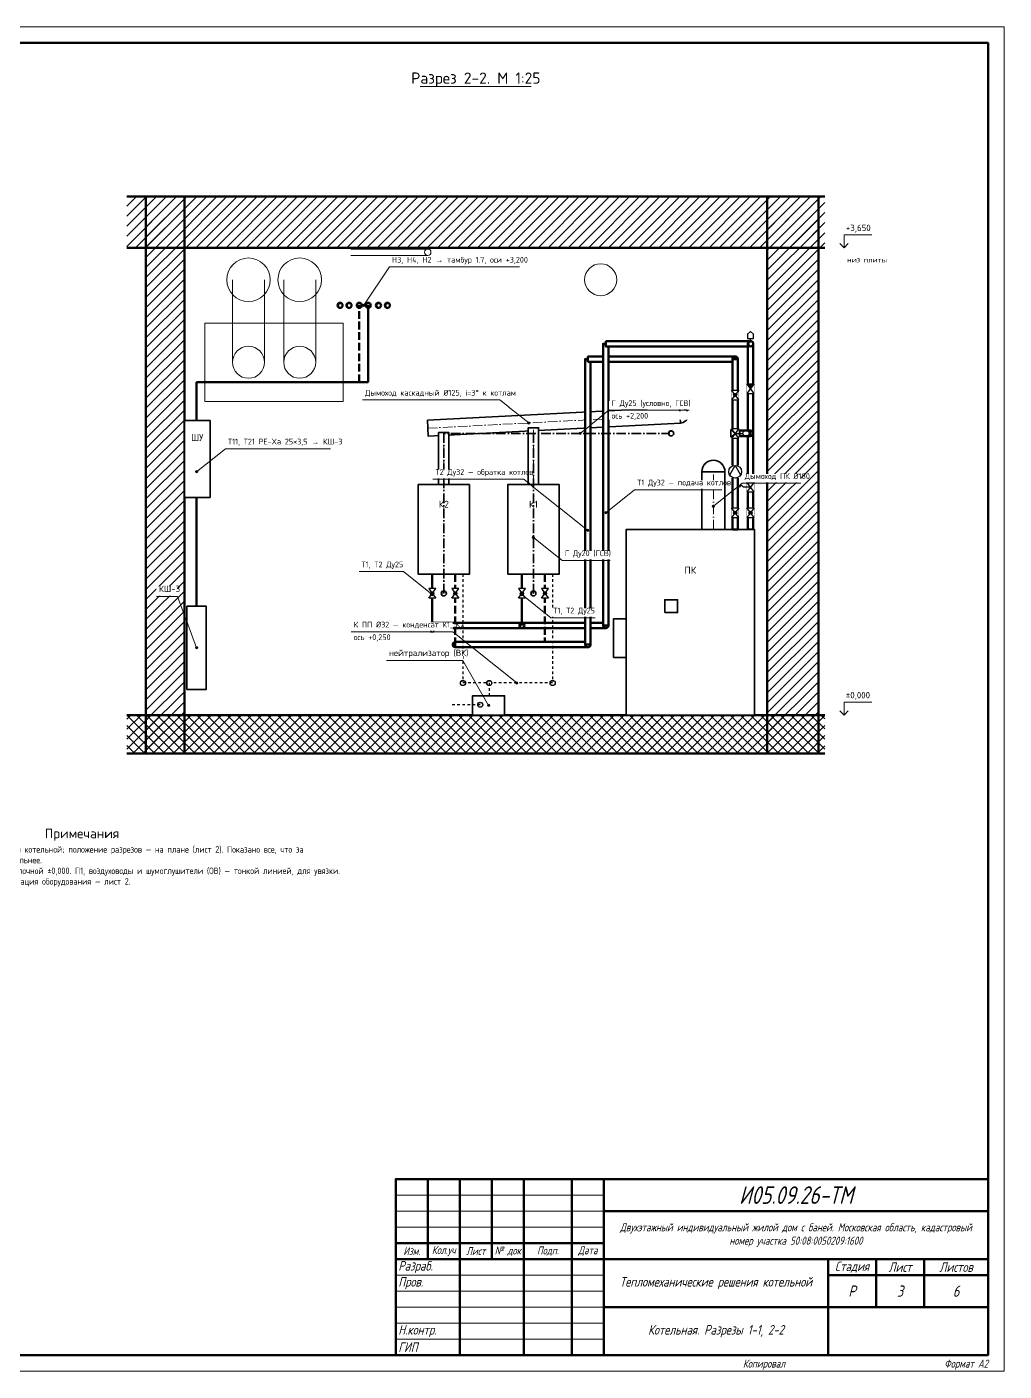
# Paper-space layout 'Лист' of a CAD drawing. Header units: millimetres. Extents: x 0 to 594, y 0 to 420.
# Drawn here: x 288.8 to 594, y 0 to 420 of the extents above; entities that cross this region are included whole.
import ezdxf
from ezdxf.enums import TextEntityAlignment as Align

# ---------------------------------------------------------------- set-up
doc = ezdxf.new("R2010")
doc.units = ezdxf.units.MM
for name, pattern in [('ОВ_ПУНКТ', [160, 80, -80]), ('ОВ_ШП', [460, 300, -80, 0, -80]), ('ОВ_ШТРИХ', [330, 240, -90])]:
    doc.linetypes.add(name, pattern=pattern)
for name, color, linetype, lineweight in [('Рамка', 7, 'Continuous', 50), ('Таблицы', 7, 'Continuous', 18), ('Текст', 7, 'Continuous', 18), ('ТМ_арматура', 7, 'Continuous', 25), ('ТМ_Г', 42, 'Continuous', 35), ('ТМ_Д', 8, 'Continuous', 35), ('ТМ_К', 8, 'Continuous', 25), ('ТМ_марки', 7, 'Continuous', 18), ('ТМ_оборуд', 7, 'Continuous', 35), ('ТМ_ОВ', 8, 'Continuous', 13), ('ТМ_оси', 7, 'Continuous', 13), ('ТМ_размеры', 7, 'Continuous', 13), ('ТМ_стены', 7, 'Continuous', 50), ('ТМ_Т1', 1, 'Continuous', 50), ('ТМ_Т11', 30, 'Continuous', 50), ('ТМ_Т2', 5, 'Continuous', 50), ('ТМ_Т21', 4, 'Continuous', 50), ('ТМ_штрих', 8, 'Continuous', 13), ('Тонкие', 8, 'Continuous', 13)]:
    doc.layers.add(name, color=color, linetype=linetype, lineweight=lineweight)
doc.styles.add('GOST', font='isocpeur.ttf', dxfattribs={"width": 0.9})
doc.styles.add('GOST_I', font='isocpeur.ttf', dxfattribs={"width": 0.8})

psp = doc.layouts.new('Лист')

# ---------------------------------------------------------------- hatches: boundary and pattern name
at = {"layer": 'ТМ_марки'}
h = psp.add_hatch(color=7, dxfattribs=at)
edge = h.paths.add_edge_path()
edge.add_arc((441.8, 215), 0.35, 0, 360)
at = {"layer": 'ТМ_штрих'}
h = psp.add_hatch(dxfattribs=at)
h.set_pattern_fill('ANSI31', scale=0.7)
h.paths.add_polyline_path([(320, 351), (538, 351), (538, 367), (320, 367)])
h = psp.add_hatch(dxfattribs=at)
h.set_pattern_fill('ANSI31', scale=0.7)
h.paths.add_polyline_path([(325.984, 193), (337.984, 193), (337.984, 367), (325.984, 367)])
h = psp.add_hatch(dxfattribs=at)
h.set_pattern_fill('ANSI31', scale=0.7)
h.paths.add_polyline_path([(519.984, 193), (535.984, 193), (535.984, 367), (519.984, 367)])
h = psp.add_hatch(dxfattribs=at)
h.set_pattern_fill('ANSI37', scale=0.7)
h.paths.add_polyline_path([(320, 193), (538, 193), (538, 205), (320, 205)])

# ---------------------------------------------------------------- linework, layer by layer
at = {"layer": 'Рамка', "lineweight": 50}
for points in [[(20, 5), (589, 5), (589, 415), (20, 415)], [(404, 5), (589, 5), (589, 60), (404, 60)]]:
    psp.add_lwpolyline(points, close=True, dxfattribs=at)
at = {"layer": 'Таблицы', "lineweight": 18}
for p, q in [((411.675, 401.375), (446.325, 401.375)), ((404, 55), (469, 55)), ((404, 50), (469, 50)), ((404, 45), (469, 45)), ((404, 30), (469, 30)), ((404, 25), (469, 25)), ((404, 20), (469, 20)), ((404, 15), (469, 15)), ((404, 10), (469, 10))]:
    psp.add_line(p, q, dxfattribs=at)
at = {"layer": 'Таблицы', "lineweight": 50}
for p, q in [((414, 35), (414, 60)), ((424, 5), (424, 60)), ((434, 35), (434, 60)), ((444, 5), (444, 60)), ((459, 5), (459, 60)), ((469, 5), (469, 60)), ((469, 50), (589, 50)), ((404, 40), (469, 40)), ((404, 35), (589, 35)), ((539, 5), (539, 35)), ((554, 20), (554, 35)), ((569, 20), (569, 35)), ((539, 30), (589, 30)), ((469, 20), (589, 20))]:
    psp.add_line(p, q, dxfattribs=at)
at = {"layer": 'ТМ_марки'}
psp.add_circle((441.8, 215), 0.35, dxfattribs=at)
at = {"layer": 'ТМ_ОВ'}
for points in [[(414, 350.6), (390, 350.6)], [(414, 348.6), (390, 348.6)], [(353, 341), (353, 315.2)], [(363, 341), (363, 315.2)], [(369, 315.2), (369, 341)], [(379, 315.2), (379, 341)]]:
    psp.add_lwpolyline(points, dxfattribs=at)
psp.add_lwpolyline([(344.4, 303), (387.6, 303), (387.6, 327.4), (344.4, 327.4)], close=True, dxfattribs=at)
for centre, radius in [((414, 349.6), 1), ((358, 341), 6.8), ((374, 341), 6.8), ((468, 341), 5), ((358, 315.2), 5), ((374, 315.2), 5)]:
    psp.add_circle(centre, radius, dxfattribs=at)
at = {"layer": 'ТМ_размеры'}
for points in [[(544, 351), (544, 355)], [(544, 355), (552.64, 355)], [(542.7, 352.3), (544, 351), (545.3, 352.3)], [(542.7, 206.3), (544, 205), (545.3, 206.3)], [(544, 205), (544, 209)], [(544, 209), (552.64, 209)]]:
    psp.add_lwpolyline(points, dxfattribs=at)
at = {"layer": 'ТМ_стены'}
for points in [[(320, 367), (538, 367)], [(320, 351), (538, 351)], [(320, 205), (538, 205)], [(320, 193), (538, 193)]]:
    psp.add_lwpolyline(points, dxfattribs=at)
for points in [[(325.984, 193), (337.984, 193), (337.984, 367), (325.984, 367)], [(519.984, 193), (535.984, 193), (535.984, 367), (519.984, 367)]]:
    psp.add_lwpolyline(points, close=True, dxfattribs=at)
at = {"layer": 'ТМ_Т11'}
for points in [[(395.4, 309), (341.8, 309)], [(341.8, 309), (341.8, 239)]]:
    psp.add_lwpolyline(points, dxfattribs=at)
at = {"layer": 'ТМ_Т21', "linetype": 'ОВ_ШТРИХ', "ltscale": 0.01}
for points in [[(341.8, 239), (341.8, 309)], [(341.8, 309), (392.6, 309)]]:
    psp.add_lwpolyline(points, dxfattribs=at)
at = {"layer": 'Тонкие'}
psp.add_lwpolyline([(0, 0), (594, 0), (594, 420), (0, 420)], close=True, dxfattribs=at)

# ---------------------------------------------------------------- texts
at = {"layer": 'Текст', "style": 'GOST'}
for s, height, p in [('Разрез 2-2. М 1:25', 3.5, (429, 404)), ('Примечания', 3, (306, 168))]:
    psp.add_text(s, height=height, dxfattribs=at).set_placement(p, align=Align.MIDDLE_CENTER)
at = {"layer": 'Текст'}
for s, insert, char_height, width, attachment_point, style in [('1. Разрезы получены проекцией 3D-модели котельной; положение разрезов — на плане (лист 2). Показано все, что за плоскостью разреза; ближнее закрывает дальнее.\\P2. Отметки — оси труб от чистого пола топочной ±0,000. П1, воздуховоды и шумоглушители (ОВ) — тонкой линией, для увязки.\\P3. Условные обозначения — лист 1; экспликация оборудования — лист 2.', (236, 164), 2, 140, 1, 'GOST'), ('{\\W0.8;\\Q15;Двухэтажный индивидуальный жилой дом с баней. Московская область, кадастровый номер участка 50:08:0050209:1600}', (529, 42.5), 2.5, 116, 5, 'GOST_I'), ('{\\W0.8;\\Q15;Тепломеханические решения котельной}', (504, 27.5), 3, 66, 5, 'GOST_I'), ('{\\W0.8;\\Q15;Котельная. Разрезы 1-1, 2-2}', (504, 12.5), 3, 66, 5, 'GOST_I')]:
    psp.add_mtext(s, dxfattribs=dict(at, insert=insert, char_height=char_height, width=width, attachment_point=attachment_point, style=style))
at = {"layer": 'Текст', "style": 'GOST_I'}
for s, insert, char_height, attachment_point in [('{\\W0.8;\\Q15;И05.09.26-ТМ}', (529, 55), 5.5, 5), ('{\\W0.8;\\Q15;Изм.}', (409, 37.5), 2.5, 5), ('{\\W0.8;\\Q15;Кол.уч}', (419, 37.5), 2.5, 5), ('{\\W0.8;\\Q15;Лист}', (429, 37.5), 2.5, 5), ('{\\W0.8;\\Q15;№ док}', (439, 37.5), 2.5, 5), ('{\\W0.8;\\Q15;Подп.}', (451.5, 37.5), 2.5, 5), ('{\\W0.8;\\Q15;Дата}', (464, 37.5), 2.5, 5), ('{\\W0.8;\\Q15;Разраб.}', (404.8, 32.5), 3, 4), ('{\\W0.8;\\Q15;Стадия}', (546.5, 32.5), 3, 5), ('{\\W0.8;\\Q15;Лист}', (561.5, 32.5), 3, 5), ('{\\W0.8;\\Q15;Листов}', (579, 32.5), 3, 5), ('{\\W0.8;\\Q15;Пров.}', (404.8, 27.5), 3, 4), ('{\\W0.8;\\Q15;}', (424.8, 32.5), 3, 4), ('{\\W0.8;\\Q15;}', (459.6, 32.5), 3, 4), ('{\\W0.8;\\Q15;}', (424.8, 27.5), 3, 4), ('{\\W0.8;\\Q15;}', (459.6, 27.5), 3, 4), ('{\\W0.8;\\Q15;Р}', (546.5, 25), 3.5, 5), ('{\\W0.8;\\Q15;3}', (561.5, 25), 3.5, 5), ('{\\W0.8;\\Q15;6}', (579, 25), 3.5, 5), ('{\\W0.8;\\Q15;Н.контр.}', (404.8, 12.5), 3, 4), ('{\\W0.8;\\Q15;ГИП}', (404.8, 7.5), 3, 4), ('{\\W0.8;\\Q15;}', (424.8, 12.5), 3, 4), ('{\\W0.8;\\Q15;}', (459.6, 12.5), 3, 4), ('{\\W0.8;\\Q15;}', (424.8, 7.5), 3, 4), ('{\\W0.8;\\Q15;}', (459.6, 7.5), 3, 4), ('{\\W0.8;\\Q15;Копировал}', (519, 2), 2.5, 5), ('{\\W0.8;\\Q15;Формат А2}', (589, 2), 2.5, 6)]:
    psp.add_mtext(s, dxfattribs=dict(at, insert=insert, char_height=char_height, attachment_point=attachment_point))
at = {"layer": 'ТМ_размеры', "style": 'GOST'}
for s, p in [('+3,650', (544.6, 355.6)), ('±0,000', (544.6, 209.6))]:
    psp.add_text(s, height=2, dxfattribs=at).set_placement(p, align=Align.BOTTOM_LEFT)
psp.add_text('низ плиты', height=1.6, dxfattribs=at).set_placement((545, 348), align=Align.TOP_LEFT)

# ---------------------------------------------------------------- next in the draw order: wipeouts: each hides what was drawn before it
for points in [[(400.84, 332.44), (401.96, 332.44), (401.96, 333.56), (400.84, 333.56)], [(491.05, 296.978), (494.55, 296.978), (494.55, 300.478), (491.05, 300.478)], [(338, 273), (346, 273), (346, 297), (338, 297)], [(500.68, 278.48), (505.72, 278.48), (505.72, 283.52), (500.68, 283.52)], [(411, 249), (427, 249), (427, 277), (411, 277)], [(439, 249), (455, 249), (455, 277), (439, 277)], [(338.8, 213), (344.8, 213), (344.8, 239), (338.8, 239)], [(415.4, 232.154), (469.6, 232.154), (469.6, 233.846), (415.4, 233.846)]]:
    psp.add_wipeout(points)

# ---------------------------------------------------------------- next in the draw order: hatches: boundary and pattern name
at = {"layer": 'ТМ_марки'}
h = psp.add_hatch(color=7, dxfattribs=at)
edge = h.paths.add_edge_path()
edge.add_arc((341.8, 281), 0.35, 0, 360)
h = psp.add_hatch(color=7, dxfattribs=at)
edge = h.paths.add_edge_path()
edge.add_arc((447, 260.5), 0.35, 0, 360)
h = psp.add_hatch(color=7, dxfattribs=at)
edge = h.paths.add_edge_path()
edge.add_arc((341.8, 226), 0.35, 0, 360)

# ---------------------------------------------------------------- next in the draw order: linework, layer by layer
at = {"layer": 'ТМ_арматура'}
psp.add_lwpolyline([(415.4, 233), (415.4, 231.8)], dxfattribs=at)
at = {"layer": 'ТМ_Г', "linetype": 'ОВ_ШП', "ltscale": 0.01}
for points in [[(419, 243), (419, 249)], [(447, 243), (447, 249)]]:
    psp.add_lwpolyline(points, dxfattribs=at)
at = {"layer": 'ТМ_Д'}
for centre, radius in [((492.8, 298.728), 2.5), ((503.2, 281), 3.6)]:
    psp.add_circle(centre, radius, dxfattribs=at)
at = {"layer": 'ТМ_марки'}
for points in [[(341.8, 281), (350.8, 288.2)], [(447, 260.5), (456, 253.3)], [(341.8, 226), (335.8, 242)]]:
    psp.add_lwpolyline(points, dxfattribs=at)
for centre in [(341.8, 281), (447, 260.5), (341.8, 226)]:
    psp.add_circle(centre, 0.35, dxfattribs=at)
at = {"layer": 'ТМ_оборуд'}
for points in [[(338, 273), (346, 273), (346, 297), (338, 297)], [(411, 249), (427, 249), (427, 277), (411, 277)], [(439, 249), (455, 249), (455, 277), (439, 277)], [(338.8, 213), (344.8, 213), (344.8, 239), (338.8, 239)]]:
    psp.add_lwpolyline(points, close=True, dxfattribs=at)
at = {"layer": 'ТМ_Т1'}
psp.add_lwpolyline([(415.4, 233.846), (469.6, 233.846), (469.6, 232.154), (415.4, 232.154)], close=True, dxfattribs=at)
psp.add_circle((401.4, 333), 0.8, dxfattribs=at)
at = {"layer": 'ТМ_Т2', "linetype": 'ОВ_ШТРИХ', "ltscale": 0.01}
for points in [[(422.6, 249), (422.6, 227)], [(450.6, 249), (450.6, 227)]]:
    psp.add_lwpolyline(points, dxfattribs=at)

# ---------------------------------------------------------------- next in the draw order: texts
at = {"layer": 'ТМ_марки', "style": 'GOST'}
for s, p in [('ШУ', (342, 291.72)), ('К2', (419, 270.84)), ('К1', (447, 270.84))]:
    psp.add_text(s, height=2.2, dxfattribs=at).set_placement(p, align=Align.MIDDLE_CENTER)

# ---------------------------------------------------------------- next in the draw order: wipeouts: each hides what was drawn before it
for points in [[(398.04, 332.44), (399.16, 332.44), (399.16, 333.56), (398.04, 333.56)], [(413.8692, 292.1034), (492.9308, 292.1034), (492.9308, 301.2246), (413.8692, 301.2246)], [(350.8, 288.5), (383.648, 288.5), (383.648, 291.15), (350.8, 291.15)], [(499.6, 263), (506.8, 263), (506.8, 281), (499.6, 281)], [(329.24, 242.3), (335.8, 242.3), (335.8, 245.2), (329.24, 245.2)], [(421.5, 241.5), (423.7, 241.5), (423.7, 244.5), (421.5, 244.5)], [(449.5, 241.5), (451.7, 241.5), (451.7, 244.5), (449.5, 244.5)], [(414.6, 229.5), (416.2, 229.5), (416.2, 231.7), (414.6, 231.7)], [(442.84, 232.44), (443.96, 232.44), (443.96, 233.56), (442.84, 233.56)], [(469.0078, 232.4078), (470.1922, 232.4078), (470.1922, 233.5922), (469.0078, 233.5922)], [(422.04, 226.44), (423.16, 226.44), (423.16, 227.56), (422.04, 227.56)], [(450.04, 226.44), (451.16, 226.44), (451.16, 227.56), (450.04, 227.56)]]:
    psp.add_wipeout(points)

# ---------------------------------------------------------------- next in the draw order: hatches: boundary and pattern name
at = {"layer": 'ТМ_арматура'}
h = psp.add_hatch(color=7, dxfattribs=at)
edge = h.paths.add_edge_path()
edge.add_arc((422.6, 243), 0.5, 0, 360)
h = psp.add_hatch(color=7, dxfattribs=at)
edge = h.paths.add_edge_path()
edge.add_arc((450.6, 243), 0.5, 0, 360)
h = psp.add_hatch(color=7, dxfattribs=at)
edge = h.paths.add_edge_path()
edge.add_arc((415.4, 230.6), 0.4, 0, 360)
at = {"layer": 'ТМ_марки'}
h = psp.add_hatch(color=7, dxfattribs=at)
edge = h.paths.add_edge_path()
edge.add_arc((503.2, 270.2), 0.35, 0, 360)

# ---------------------------------------------------------------- next in the draw order: linework, layer by layer
at = {"layer": 'ТМ_арматура'}
for points in [[(422.6, 243), (423.7, 244.5), (421.5, 244.5)], [(450.6, 243), (451.7, 244.5), (449.5, 244.5)], [(422.6, 243), (423.7, 241.5), (421.5, 241.5)], [(450.6, 243), (451.7, 241.5), (449.5, 241.5)], [(415.4, 230.6), (416.2, 231.7), (414.6, 231.7)], [(415.4, 230.6), (416.2, 229.5), (414.6, 229.5)]]:
    psp.add_lwpolyline(points, close=True, dxfattribs=at)
for centre, radius in [((422.6, 243), 0.5), ((450.6, 243), 0.5), ((415.4, 230.6), 0.4)]:
    psp.add_circle(centre, radius, dxfattribs=at)
at = {"layer": 'ТМ_Д'}
for points in [[(413.8692, 297.0966), (492.6692, 301.2246), (492.9308, 296.2314), (414.1308, 292.1034)], [(499.6, 263), (499.6, 281), (506.8, 281), (506.8, 263)]]:
    psp.add_lwpolyline(points, close=True, dxfattribs=at)
at = {"layer": 'ТМ_марки'}
for points in [[(350.8, 288.2), (383.648, 288.2)], [(329.24, 242), (335.8, 242)]]:
    psp.add_lwpolyline(points, dxfattribs=at)
psp.add_circle((503.2, 270.2), 0.35, dxfattribs=at)
at = {"layer": 'ТМ_оси', "linetype": 'ОВ_ШП', "lineweight": 13, "ltscale": 0.01}
for points in [[(414, 294.6), (492.8, 298.728)], [(503.2, 263), (503.2, 281)]]:
    psp.add_lwpolyline(points, dxfattribs=at)
at = {"layer": 'ТМ_Т1'}
psp.add_lwpolyline([(443.4, 249), (443.4, 233)], dxfattribs=at)
for centre, radius in [((443.4, 233), 0.8), ((469.6, 233), 0.846)]:
    psp.add_circle(centre, radius, dxfattribs=at)
at = {"layer": 'ТМ_Т2'}
for centre in [(398.6, 333), (422.6, 227), (450.6, 227)]:
    psp.add_circle(centre, 0.8, dxfattribs=at)

# ---------------------------------------------------------------- next in the draw order: texts
at = {"layer": 'ТМ_марки', "style": 'GOST'}
for s, height, p in [('Т11, Т21 PE-Xa 25×3,5 → КШ-3', 1.8, (351.6, 289)), ('КШ-3', 2, (330.04, 242.8))]:
    psp.add_text(s, height=height, dxfattribs=at).set_placement(p, align=Align.BOTTOM_LEFT)

# ---------------------------------------------------------------- next in the draw order: wipeouts: each hides what was drawn before it
for points in [[(394.84, 332.44), (395.96, 332.44), (395.96, 333.56), (394.84, 333.56)], [(445.4, 277), (448.6, 277), (448.6, 294.728), (445.4, 294.728)], [(417.4, 277), (420.6, 277), (420.6, 293.264), (417.4, 293.264)], [(442.3, 241.5), (444.5, 241.5), (444.5, 244.5), (442.3, 244.5)], [(414.84, 232.44), (415.96, 232.44), (415.96, 233.56), (414.84, 233.56)], [(422.6, 226.154), (464, 226.154), (464, 227.846), (422.6, 227.846)]]:
    psp.add_wipeout(points)

# ---------------------------------------------------------------- next in the draw order: hatches: boundary and pattern name
at = {"layer": 'ТМ_арматура'}
h = psp.add_hatch(color=7, dxfattribs=at)
edge = h.paths.add_edge_path()
edge.add_arc((443.4, 243), 0.5, 0, 360)
at = {"layer": 'ТМ_марки'}
h = psp.add_hatch(color=7, dxfattribs=at)
edge = h.paths.add_edge_path()
edge.add_arc((445.52, 296.2512), 0.35, 0, 360)
h = psp.add_hatch(color=7, dxfattribs=at)
edge = h.paths.add_edge_path()
edge.add_arc((443.4, 242.6), 0.35, 0, 360)

# ---------------------------------------------------------------- next in the draw order: linework, layer by layer
at = {"layer": 'ТМ_арматура'}
for points in [[(443.4, 243), (444.5, 244.5), (442.3, 244.5)], [(443.4, 243), (444.5, 241.5), (442.3, 241.5)]]:
    psp.add_lwpolyline(points, close=True, dxfattribs=at)
psp.add_circle((443.4, 243), 0.5, dxfattribs=at)
at = {"layer": 'ТМ_Д'}
for points in [[(445.4, 277), (445.4, 294.728), (448.6, 294.728), (448.6, 277)], [(417.4, 277), (417.4, 293.264), (420.6, 293.264), (420.6, 277)]]:
    psp.add_lwpolyline(points, close=True, dxfattribs=at)
at = {"layer": 'ТМ_К', "linetype": 'ОВ_ПУНКТ', "ltscale": 0.01}
for points in [[(425, 249), (425, 215)], [(453, 249), (453, 215)]]:
    psp.add_lwpolyline(points, dxfattribs=at)
at = {"layer": 'ТМ_марки'}
psp.add_lwpolyline([(445.52, 296.2512), (436.52, 303.4512)], dxfattribs=at)
for centre in [(445.52, 296.2512), (443.4, 242.6)]:
    psp.add_circle(centre, 0.35, dxfattribs=at)
at = {"layer": 'ТМ_оси', "linetype": 'ОВ_ШП', "lineweight": 13, "ltscale": 0.01}
for points in [[(447, 277), (447, 294.728)], [(419, 277), (419, 293.264)]]:
    psp.add_lwpolyline(points, dxfattribs=at)
at = {"layer": 'ТМ_Т1'}
psp.add_lwpolyline([(415.4, 249), (415.4, 233)], dxfattribs=at)
psp.add_circle((415.4, 233), 0.8, dxfattribs=at)
at = {"layer": 'ТМ_Т11'}
psp.add_lwpolyline([(395.4, 333), (395.4, 309)], dxfattribs=at)
psp.add_circle((395.4, 333), 0.8, dxfattribs=at)
at = {"layer": 'ТМ_Т2'}
psp.add_lwpolyline([(422.6, 227.846), (464, 227.846), (464, 226.154), (422.6, 226.154)], close=True, dxfattribs=at)

# ---------------------------------------------------------------- next in the draw order: wipeouts: each hides what was drawn before it
for points in [[(392.04, 332.44), (393.16, 332.44), (393.16, 333.56), (392.04, 333.56)], [(393.628, 303.7512), (436.52, 303.7512), (436.52, 306.4012), (393.628, 306.4012)], [(414.3, 241.5), (416.5, 241.5), (416.5, 244.5), (414.3, 244.5)], [(446.44, 242.44), (447.56, 242.44), (447.56, 243.56), (446.44, 243.56)], [(463.4078, 226.4078), (464.5922, 226.4078), (464.5922, 227.5922), (463.4078, 227.5922)], [(424.44, 214.44), (425.56, 214.44), (425.56, 215.56), (424.44, 215.56)], [(452.44, 214.44), (453.56, 214.44), (453.56, 215.56), (452.44, 215.56)]]:
    psp.add_wipeout(points)

# ---------------------------------------------------------------- next in the draw order: hatches: boundary and pattern name
at = {"layer": 'ТМ_арматура'}
h = psp.add_hatch(color=7, dxfattribs=at)
edge = h.paths.add_edge_path()
edge.add_arc((415.4, 243), 0.5, 0, 360)
at = {"layer": 'ТМ_марки'}
h = psp.add_hatch(color=7, dxfattribs=at)
edge = h.paths.add_edge_path()
edge.add_arc((394, 333), 0.35, 0, 360)
h = psp.add_hatch(color=7, dxfattribs=at)
edge = h.paths.add_edge_path()
edge.add_arc((415.4, 242.6), 0.35, 0, 360)

# ---------------------------------------------------------------- next in the draw order: linework, layer by layer
at = {"layer": 'ТМ_арматура'}
for points in [[(415.4, 243), (416.5, 244.5), (414.3, 244.5)], [(415.4, 243), (416.5, 241.5), (414.3, 241.5)]]:
    psp.add_lwpolyline(points, close=True, dxfattribs=at)
psp.add_circle((415.4, 243), 0.5, dxfattribs=at)
at = {"layer": 'ТМ_Г', "linetype": 'ОВ_ШП', "ltscale": 0.01}
psp.add_lwpolyline([(447, 293), (447, 243)], dxfattribs=at)
at = {"layer": 'ТМ_Г'}
psp.add_circle((447, 243), 0.8, dxfattribs=at)
at = {"layer": 'ТМ_К', "linetype": 'ОВ_ПУНКТ', "ltscale": 0.01}
psp.add_lwpolyline([(453, 215), (425, 215)], dxfattribs=at)
at = {"layer": 'ТМ_К'}
for centre in [(425, 215), (453, 215)]:
    psp.add_circle(centre, 0.8, dxfattribs=at)
at = {"layer": 'ТМ_марки'}
for points in [[(394, 333), (402, 345)], [(393.628, 303.4512), (436.52, 303.4512)], [(415.4, 242.6), (406.4, 249.8)], [(443.4, 242.6), (452.4, 235.4)]]:
    psp.add_lwpolyline(points, dxfattribs=at)
for centre in [(394, 333), (415.4, 242.6)]:
    psp.add_circle(centre, 0.35, dxfattribs=at)
at = {"layer": 'ТМ_Т2'}
psp.add_circle((464, 227), 0.846, dxfattribs=at)
at = {"layer": 'ТМ_Т21', "linetype": 'ОВ_ШТРИХ', "ltscale": 0.01}
psp.add_lwpolyline([(392.6, 309), (392.6, 333)], dxfattribs=at)
at = {"layer": 'ТМ_Т21'}
psp.add_circle((392.6, 333), 0.8, dxfattribs=at)

# ---------------------------------------------------------------- next in the draw order: texts
at = {"layer": 'ТМ_марки', "style": 'GOST'}
psp.add_text('Дымоход каскадный Ø125, i=3° к котлам', height=1.8, dxfattribs=at).set_placement((394.428, 304.2512), align=Align.BOTTOM_LEFT)

# ---------------------------------------------------------------- next in the draw order: wipeouts: each hides what was drawn before it
for points in [[(402, 345.3), (442.66, 345.3), (442.66, 347.95), (402, 347.95)], [(388.84, 332.44), (389.96, 332.44), (389.96, 333.56), (388.84, 333.56)], [(463.154, 227), (464.846, 227), (464.846, 316.2), (463.154, 316.2)], [(392.524, 250.1), (406.4, 250.1), (406.4, 252.75), (392.524, 252.75)], [(418.44, 242.44), (419.56, 242.44), (419.56, 243.56), (418.44, 243.56)], [(432.64, 214.44), (433.76, 214.44), (433.76, 215.56), (432.64, 215.56)]]:
    psp.add_wipeout(points)

# ---------------------------------------------------------------- next in the draw order: hatches: boundary and pattern name
at = {"layer": 'ТМ_марки'}
h = psp.add_hatch(color=7, dxfattribs=at)
edge = h.paths.add_edge_path()
edge.add_arc((461.6, 293), 0.35, 0, 360)
h = psp.add_hatch(color=7, dxfattribs=at)
edge = h.paths.add_edge_path()
edge.add_arc((464, 262.68), 0.35, 0, 360)

# ---------------------------------------------------------------- next in the draw order: linework, layer by layer
at = {"layer": 'ТМ_Г', "linetype": 'ОВ_ШП', "ltscale": 0.01}
psp.add_lwpolyline([(419, 293), (419, 243)], dxfattribs=at)
at = {"layer": 'ТМ_Г'}
psp.add_circle((419, 243), 0.8, dxfattribs=at)
at = {"layer": 'ТМ_К', "linetype": 'ОВ_ПУНКТ', "ltscale": 0.01}
psp.add_lwpolyline([(433.2, 215), (433.2, 211)], dxfattribs=at)
at = {"layer": 'ТМ_К'}
psp.add_circle((433.2, 215), 0.8, dxfattribs=at)
at = {"layer": 'ТМ_марки'}
for points in [[(402, 345), (442.66, 345)], [(464, 262.68), (444, 278.68)], [(392.524, 249.8), (406.4, 249.8)]]:
    psp.add_lwpolyline(points, dxfattribs=at)
for centre in [(461.6, 293), (464, 262.68)]:
    psp.add_circle(centre, 0.35, dxfattribs=at)
at = {"layer": 'ТМ_Т1'}
psp.add_circle((389.4, 333), 0.8, dxfattribs=at)
at = {"layer": 'ТМ_Т2'}
psp.add_lwpolyline([(463.154, 227), (463.154, 316.2), (464.846, 316.2), (464.846, 227)], close=True, dxfattribs=at)

# ---------------------------------------------------------------- next in the draw order: texts
at = {"layer": 'ТМ_марки', "style": 'GOST'}
for s, p in [('Н3, Н4, Н2 → тамбур 1.7, оси +3,200', (402.8, 345.8)), ('Т1, Т2 Ду25', (393.324, 250.6))]:
    psp.add_text(s, height=1.8, dxfattribs=at).set_placement(p, align=Align.BOTTOM_LEFT)

# ---------------------------------------------------------------- next in the draw order: wipeouts: each hides what was drawn before it
for points in [[(386.04, 332.44), (387.16, 332.44), (387.16, 333.56), (386.04, 333.56)], [(464, 315.354), (510, 315.354), (510, 317.046), (464, 317.046)], [(415.616, 278.98), (444, 278.98), (444, 281.63), (415.616, 281.63)], [(452.4, 235.7), (466.276, 235.7), (466.276, 238.35), (452.4, 238.35)], [(428, 205), (438, 205), (438, 211), (428, 211)]]:
    psp.add_wipeout(points)

# ---------------------------------------------------------------- next in the draw order: linework, layer by layer
at = {"layer": 'ТМ_марки'}
for points in [[(415.616, 278.68), (444, 278.68)], [(452.4, 235.4), (466.276, 235.4)]]:
    psp.add_lwpolyline(points, dxfattribs=at)
at = {"layer": 'ТМ_оборуд'}
psp.add_lwpolyline([(428, 205), (438, 205), (438, 211), (428, 211)], close=True, dxfattribs=at)
at = {"layer": 'ТМ_Т2'}
psp.add_lwpolyline([(464, 317.046), (510, 317.046), (510, 315.354), (464, 315.354)], close=True, dxfattribs=at)
psp.add_circle((386.6, 333), 0.8, dxfattribs=at)

# ---------------------------------------------------------------- next in the draw order: texts
at = {"layer": 'ТМ_марки', "style": 'GOST'}
for s, p in [('Т2 Ду32 — обратка котлов', (416.416, 279.48)), ('Т1, Т2 Ду25', (453.2, 236.2))]:
    psp.add_text(s, height=1.8, dxfattribs=at).set_placement(p, align=Align.BOTTOM_LEFT)

# ---------------------------------------------------------------- next in the draw order: wipeouts: each hides what was drawn before it
for points in [[(468.754, 233), (470.446, 233), (470.446, 321), (468.754, 321)], [(509.4078, 315.6078), (510.5922, 315.6078), (510.5922, 316.7922), (509.4078, 316.7922)], [(429.84, 207.64), (430.96, 207.64), (430.96, 208.76), (429.84, 208.76)]]:
    psp.add_wipeout(points)

# ---------------------------------------------------------------- next in the draw order: hatches: boundary and pattern name
at = {"layer": 'ТМ_марки'}
h = psp.add_hatch(color=7, dxfattribs=at)
edge = h.paths.add_edge_path()
edge.add_arc((469.6, 268.2), 0.35, 0, 360)
h = psp.add_hatch(color=7, dxfattribs=at)
edge = h.paths.add_edge_path()
edge.add_arc((433, 208), 0.35, 0, 360)

# ---------------------------------------------------------------- next in the draw order: linework, layer by layer
at = {"layer": 'ТМ_Г', "linetype": 'ОВ_ШП', "ltscale": 0.01}
psp.add_lwpolyline([(490, 293), (419, 293)], dxfattribs=at)
at = {"layer": 'ТМ_К', "linetype": 'ОВ_ПУНКТ', "ltscale": 0.01}
psp.add_lwpolyline([(430.4, 208.2), (421.2, 208.2)], dxfattribs=at)
at = {"layer": 'ТМ_К'}
psp.add_circle((430.4, 208.2), 0.8, dxfattribs=at)
at = {"layer": 'ТМ_марки'}
for points in [[(461.6, 293), (470.6, 300.2)], [(469.6, 268.2), (478.6, 275.4)], [(433, 208), (425, 222)]]:
    psp.add_lwpolyline(points, dxfattribs=at)
for centre in [(469.6, 268.2), (433, 208)]:
    psp.add_circle(centre, 0.35, dxfattribs=at)
at = {"layer": 'ТМ_Т1'}
psp.add_lwpolyline([(468.754, 233), (468.754, 321), (470.446, 321), (470.446, 233)], close=True, dxfattribs=at)
at = {"layer": 'ТМ_Т2'}
psp.add_circle((510, 316.2), 0.846, dxfattribs=at)

# ---------------------------------------------------------------- next in the draw order: wipeouts: each hides what was drawn before it
for points in [[(469.6, 320.154), (514.8, 320.154), (514.8, 321.846), (469.6, 321.846)], [(470.6, 300.5), (495.636, 300.5), (495.636, 303.15), (470.6, 303.15)], [(489.44, 292.44), (490.56, 292.44), (490.56, 293.56), (489.44, 293.56)], [(478.6, 275.7), (505.868, 275.7), (505.868, 278.35), (478.6, 278.35)], [(456, 253.6), (470.992, 253.6), (470.992, 256.25), (456, 256.25)], [(401.08, 222.3), (425, 222.3), (425, 225.2), (401.08, 225.2)]]:
    psp.add_wipeout(points)

# ---------------------------------------------------------------- next in the draw order: linework, layer by layer
at = {"layer": 'ТМ_арматура'}
psp.add_lwpolyline([(513.9, 322.6), (515.7, 322.6), (515.7, 324), (514.8, 324.8), (513.9, 324)], close=True, dxfattribs=at)
psp.add_lwpolyline([(514.8, 321), (514.8, 322.6)], dxfattribs=at)
at = {"layer": 'ТМ_Г'}
psp.add_circle((490, 293), 0.8, dxfattribs=at)
at = {"layer": 'ТМ_марки'}
for points in [[(478.6, 275.4), (505.868, 275.4)], [(456, 253.3), (470.992, 253.3)], [(441.8, 215), (421.8, 231)], [(401.08, 222), (425, 222)]]:
    psp.add_lwpolyline(points, dxfattribs=at)
at = {"layer": 'ТМ_Т1'}
psp.add_lwpolyline([(469.6, 321.846), (514.8, 321.846), (514.8, 320.154), (469.6, 320.154)], close=True, dxfattribs=at)

# ---------------------------------------------------------------- next in the draw order: texts
at = {"layer": 'ТМ_марки', "style": 'GOST'}
for s, height, p in [('Г Ду20 (ГСВ)', 1.8, (456.8, 254.1)), ('нейтрализатор (ВК)', 2, (401.88, 222.8))]:
    psp.add_text(s, height=height, dxfattribs=at).set_placement(p, align=Align.BOTTOM_LEFT)

# ---------------------------------------------------------------- next in the draw order: wipeouts: each hides what was drawn before it
psp.add_wipeout([(470.6, 297.25), (495.636, 297.25), (495.636, 299.9), (470.6, 299.9)])

# ---------------------------------------------------------------- next in the draw order: linework, layer by layer
at = {"layer": 'ТМ_марки'}
psp.add_lwpolyline([(470.6, 300.2), (495.636, 300.2)], dxfattribs=at)

# ---------------------------------------------------------------- next in the draw order: texts
at = {"layer": 'ТМ_марки', "style": 'GOST'}
psp.add_text('Г Ду25 (условно, ГСВ)', height=1.8, dxfattribs=at).set_placement((471.4, 301), align=Align.BOTTOM_LEFT)
psp.add_text('ось +2,200', height=1.8, dxfattribs=at).set_placement((471.4, 299.4), align=Align.TOP_LEFT)

# ---------------------------------------------------------------- next in the draw order: wipeouts: each hides what was drawn before it
for points in [[(513.954, 263), (515.646, 263), (515.646, 321), (513.954, 321)], [(390.068, 231.3), (421.8, 231.3), (421.8, 233.95), (390.068, 233.95)]]:
    psp.add_wipeout(points)

# ---------------------------------------------------------------- next in the draw order: linework, layer by layer
at = {"layer": 'ТМ_Т1'}
psp.add_lwpolyline([(513.954, 263), (513.954, 321), (515.646, 321), (515.646, 263)], close=True, dxfattribs=at)

# ---------------------------------------------------------------- next in the draw order: wipeouts: each hides what was drawn before it
psp.add_wipeout([(390.068, 228.05), (421.8, 228.05), (421.8, 230.7), (390.068, 230.7)])

# ---------------------------------------------------------------- next in the draw order: linework, layer by layer
at = {"layer": 'ТМ_марки'}
psp.add_lwpolyline([(390.068, 231), (421.8, 231)], dxfattribs=at)

# ---------------------------------------------------------------- next in the draw order: texts
at = {"layer": 'ТМ_марки', "style": 'GOST'}
psp.add_text('К ПП Ø32 — конденсат К1, К2', height=1.8, dxfattribs=at).set_placement((390.868, 231.8), align=Align.BOTTOM_LEFT)
psp.add_text('ось +0,250', height=1.8, dxfattribs=at).set_placement((390.868, 230.2), align=Align.TOP_LEFT)

# ---------------------------------------------------------------- next in the draw order: wipeouts: each hides what was drawn before it
for points in [[(514.2078, 320.4078), (515.3922, 320.4078), (515.3922, 321.5922), (514.2078, 321.5922)], [(513.7, 305.5), (515.9, 305.5), (515.9, 308.5), (513.7, 308.5)], [(514.2078, 292.4078), (515.3922, 292.4078), (515.3922, 293.5922), (514.2078, 293.5922)], [(513.7, 274.7), (515.9, 274.7), (515.9, 277.7), (513.7, 277.7)], [(513.7, 266.7), (515.9, 266.7), (515.9, 269.7), (513.7, 269.7)], [(476, 205), (516, 205), (516, 263), (476, 263)]]:
    psp.add_wipeout(points)

# ---------------------------------------------------------------- next in the draw order: hatches: boundary and pattern name
at = {"layer": 'ТМ_арматура'}
psp.add_hatch(color=7, dxfattribs=at).paths.add_polyline_path([(514.8, 307), (513.7, 308.5), (515.9, 308.5)])
h = psp.add_hatch(color=7, dxfattribs=at)
edge = h.paths.add_edge_path()
edge.add_arc((514.8, 268.2), 0.5, 0, 360)

# ---------------------------------------------------------------- next in the draw order: linework, layer by layer
for points in [[(514.8, 307), (513.7, 308.5), (515.9, 308.5)], [(514.8, 307), (513.7, 305.5), (515.9, 305.5)], [(514.8, 276.2), (513.7, 277.7), (515.9, 277.7)], [(514.8, 276.2), (513.7, 274.7), (515.9, 274.7)], [(514.8, 268.2), (513.7, 269.7), (515.9, 269.7)], [(514.8, 268.2), (513.7, 266.7), (515.9, 266.7)]]:
    psp.add_lwpolyline(points, close=True, dxfattribs=at)
for points in [[(512.6, 276.2), (512, 276.8), (511.4, 276.2), (510.8, 276.8), (510.2, 276.2)], [(514.8, 276.2), (512.6, 276.2)]]:
    psp.add_lwpolyline(points, dxfattribs=at)
psp.add_circle((514.8, 268.2), 0.5, dxfattribs=at)
at = {"layer": 'ТМ_оборуд'}
psp.add_lwpolyline([(476, 205), (516, 205), (516, 263), (476, 263)], close=True, dxfattribs=at)
at = {"layer": 'ТМ_Т1'}
for centre in [(514.8, 321), (514.8, 293)]:
    psp.add_circle(centre, 0.846, dxfattribs=at)

# ---------------------------------------------------------------- next in the draw order: texts
at = {"layer": 'ТМ_марки', "style": 'GOST'}
psp.add_text('ПК', height=2.2, dxfattribs=at).set_placement((496, 250.24), align=Align.MIDDLE_CENTER)

# ---------------------------------------------------------------- next in the draw order: wipeouts: each hides what was drawn before it
for points in [[(509.154, 263), (510.846, 263), (510.846, 316.2), (509.154, 316.2)], [(488, 237), (492, 237), (492, 241), (488, 241)], [(472, 223), (476, 223), (476, 235), (472, 235)]]:
    psp.add_wipeout(points)

# ---------------------------------------------------------------- next in the draw order: linework, layer by layer
at = {"layer": 'ТМ_оборуд'}
for points in [[(488, 237), (492, 237), (492, 241), (488, 241)], [(472, 223), (476, 223), (476, 235), (472, 235)]]:
    psp.add_lwpolyline(points, close=True, dxfattribs=at)
at = {"layer": 'ТМ_Т2'}
psp.add_lwpolyline([(509.154, 263), (509.154, 316.2), (510.846, 316.2), (510.846, 263)], close=True, dxfattribs=at)

# ---------------------------------------------------------------- next in the draw order: wipeouts: each hides what was drawn before it
for points in [[(508.9, 303.5), (511.1, 303.5), (511.1, 306.5), (508.9, 306.5)], [(511.4, 292.154), (514.8, 292.154), (514.8, 293.846), (511.4, 293.846)], [(508, 279), (512, 279), (512, 283), (508, 283)], [(508.9, 266.7), (511.1, 266.7), (511.1, 269.7), (508.9, 269.7)]]:
    psp.add_wipeout(points)

# ---------------------------------------------------------------- next in the draw order: hatches: boundary and pattern name
at = {"layer": 'ТМ_арматура'}
h = psp.add_hatch(color=7, dxfattribs=at)
edge = h.paths.add_edge_path()
edge.add_arc((510, 305), 0.5, 0, 360)
h = psp.add_hatch(color=7, dxfattribs=at)
edge = h.paths.add_edge_path()
edge.add_arc((510, 268.2), 0.5, 0, 360)

# ---------------------------------------------------------------- next in the draw order: linework, layer by layer
for points in [[(510, 305), (508.9, 306.5), (511.1, 306.5)], [(510, 305), (508.9, 303.5), (511.1, 303.5)], [(510, 268.2), (508.9, 269.7), (511.1, 269.7)], [(510, 268.2), (508.9, 266.7), (511.1, 266.7)]]:
    psp.add_lwpolyline(points, close=True, dxfattribs=at)
psp.add_lwpolyline([(508.3, 280), (510, 283), (511.7, 280)], dxfattribs=at)
for centre, radius in [((510, 305), 0.5), ((510, 281), 2), ((510, 268.2), 0.5)]:
    psp.add_circle(centre, radius, dxfattribs=at)
at = {"layer": 'ТМ_марки'}
psp.add_lwpolyline([(503.2, 270.2), (512.2, 277.4)], dxfattribs=at)
at = {"layer": 'ТМ_Т1'}
psp.add_lwpolyline([(514.8, 292.154), (511.4, 292.154), (511.4, 293.846), (514.8, 293.846)], close=True, dxfattribs=at)

# ---------------------------------------------------------------- next in the draw order: texts
at = {"layer": 'ТМ_марки', "style": 'GOST'}
psp.add_text('Т1 Ду32 — подача котлов', height=1.8, dxfattribs=at).set_placement((479.4, 276.2), align=Align.BOTTOM_LEFT)

# ---------------------------------------------------------------- next in the draw order: wipeouts: each hides what was drawn before it
for points in [[(508.9, 291.5), (511.1, 291.5), (511.1, 294.5), (508.9, 294.5)], [(512.2, 277.7), (530.54, 277.7), (530.54, 280.35), (512.2, 280.35)]]:
    psp.add_wipeout(points)

# ---------------------------------------------------------------- next in the draw order: linework, layer by layer
at = {"layer": 'ТМ_арматура'}
for points in [[(510, 293), (508.5, 294.1), (508.5, 291.9)], [(510, 293), (508.9, 294.5), (511.1, 294.5)], [(510, 293), (508.9, 291.5), (511.1, 291.5)]]:
    psp.add_lwpolyline(points, close=True, dxfattribs=at)
psp.add_lwpolyline([(510, 293), (512.4, 293)], dxfattribs=at)
psp.add_circle((513.4, 293), 1, dxfattribs=at)
at = {"layer": 'ТМ_марки'}
psp.add_lwpolyline([(512.2, 277.4), (530.54, 277.4)], dxfattribs=at)

# ---------------------------------------------------------------- next in the draw order: texts
at = {"layer": 'ТМ_марки', "style": 'GOST'}
psp.add_text('Дымоход ПК Ø180', height=1.8, dxfattribs=at).set_placement((513, 278.2), align=Align.BOTTOM_LEFT)

doc.saveas('drawing.dxf')
